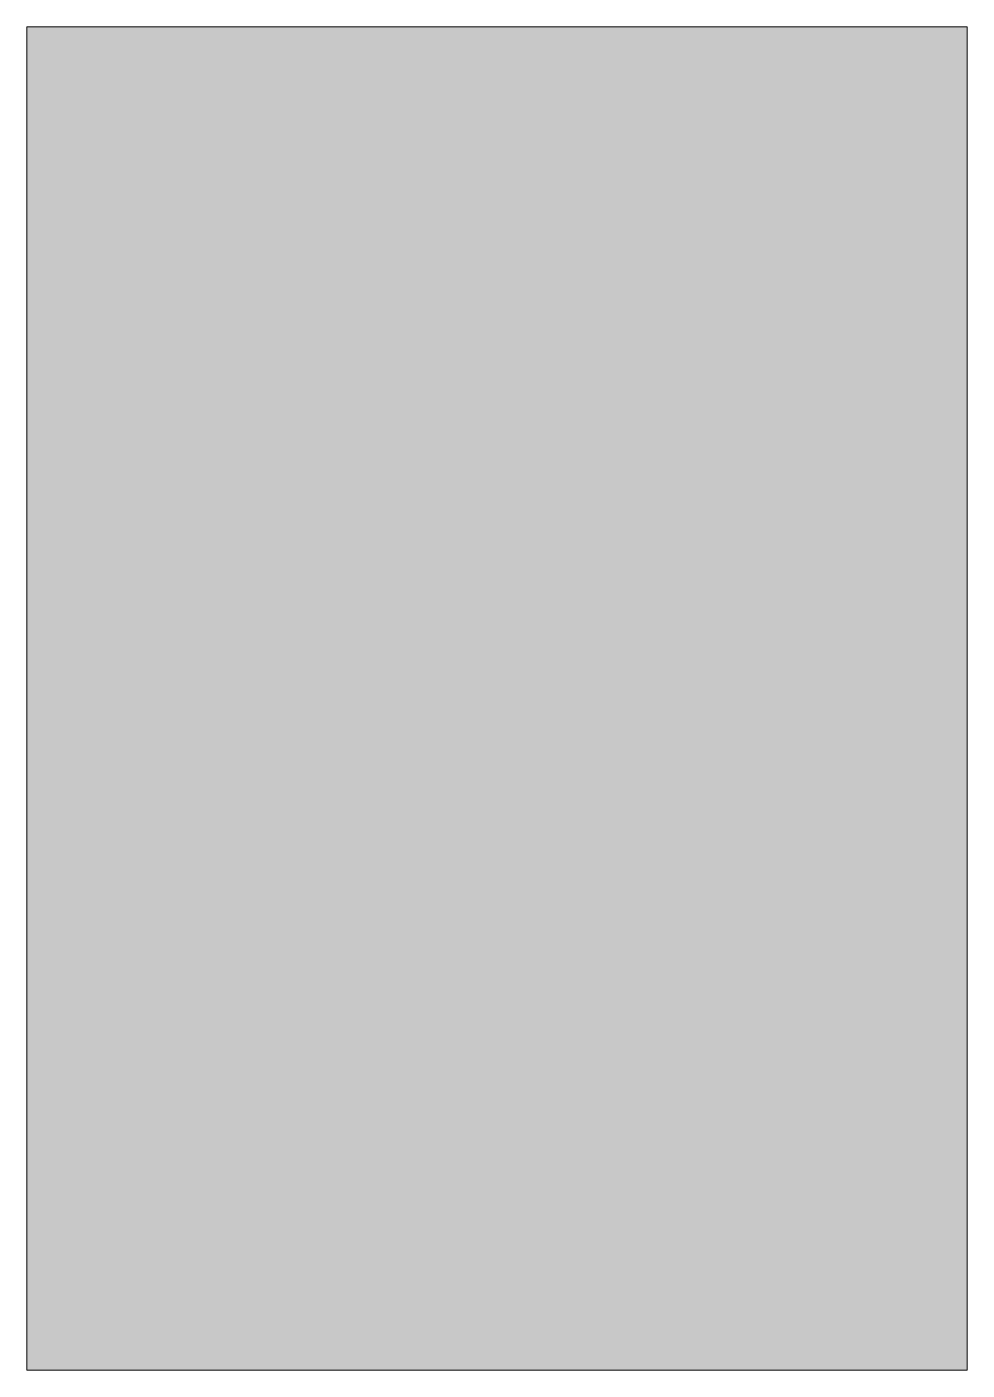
# Model space of a CAD drawing. Header units: centimetres. Extents: x 0.2 to 13.8, y -19.7 to -0.3.
import ezdxf

# ---------------------------------------------------------------- set-up
doc = ezdxf.new("R2010")
doc.units = ezdxf.units.CM
doc.header["$MEASUREMENT"] = 0
doc.layers.add('Layer 1', color=7, linetype='Continuous')

# ---------------------------------------------------------------- blocks, each defined once
blk = doc.blocks.new('block 3')
at = {"layer": 'Layer 1', "true_color": 0xe5c49d}
h = blk.add_hatch(color=31, dxfattribs=at)
h.dxf.hatch_style = 2
h.paths.add_polyline_path([(13.781, -19.717), (0.189, -19.717), (0.189, -0.298), (13.781, -0.298)])
at = {"layer": 'Layer 1', "lineweight": 0}
blk.add_lwpolyline([(13.781, -19.717), (0.189, -19.717), (0.189, -0.298), (13.781, -0.298), (13.781, -19.717)], dxfattribs=at)
blk = doc.blocks.new('block 2')
at = {"layer": 'Layer 1'}
blk.add_blockref('block 3', (0, 0), dxfattribs=at)

msp = doc.modelspace()

# ---------------------------------------------------------------- block references
at = {"layer": 'Layer 1'}
msp.add_blockref('block 2', (0, 0), dxfattribs=at)

doc.saveas('drawing.dxf')
